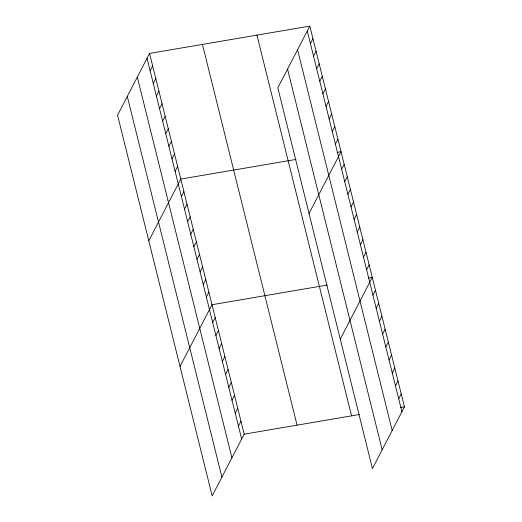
<?xml version="1.0" encoding="UTF-8"?>
<svg xmlns="http://www.w3.org/2000/svg" width="522" height="522" viewBox="0 0 522 522"><rect width="100%" height="100%" fill="white"/><g stroke="black" fill="none" stroke-linecap="round" stroke-linejoin="round"><path stroke-width="0.78" d="M149.56 53.427L117.561 115.16L212.18 495.9L244.179 434.167L149.56 53.427L309.82 26.1L404.439 406.84L372.44 468.573L277.821 87.833L309.82 26.1M150.147 70.875L152.678 65.994M153.272 83.442L155.804 78.554M156.391 96.002L158.923 91.122M159.517 108.569L162.048 103.689M162.636 121.137L165.167 116.249M165.761 133.697L168.293 128.817M168.887 146.264L171.412 141.377M172.006 158.825L174.537 153.944M175.131 171.392L177.663 166.505M148.783 240.805L180.782 179.072L295.935 159.438M181.375 196.52L183.907 191.639M184.494 209.087L187.026 204.2M187.62 221.648L190.152 216.767M190.739 234.215L193.27 229.328M193.864 246.775L196.396 241.895M196.983 259.343L199.515 254.462M310.414 43.548L312.946 38.667M200.109 271.91L202.64 267.023M313.533 56.115L316.064 51.228M203.228 284.47L205.759 279.59M316.658 68.676L319.19 63.795M206.353 297.038L208.885 292.15M319.777 81.243L322.309 76.356M180.005 366.451L212.004 304.717L327.157 285.084M322.903 93.803L325.434 88.923M212.689 322.544L215.221 317.663M326.022 106.371L328.553 101.49M215.912 335.489L218.437 330.609M329.147 118.938L331.679 114.05M219.129 348.435L221.661 343.554M332.266 131.498L334.798 126.618M222.346 361.381L224.878 356.5M335.392 144.065L337.923 139.178M225.563 374.326L228.094 369.446M309.05 213.478L341.042 151.745L337.16 152.411M341.636 169.193L344.168 164.313M228.78 387.272L231.311 382.391M344.761 181.76L347.293 176.873M231.996 400.217L234.528 395.337M347.88 194.321L350.412 189.44M235.213 413.163L237.745 408.282M351.006 206.888L353.538 202.001M238.43 426.109L240.962 421.221M354.125 219.449L356.656 214.568M357.25 232.016L359.782 227.129M360.369 244.577L362.901 239.696M363.495 257.144L366.026 252.263M366.614 269.711L369.145 264.824M340.272 339.117L372.271 277.391L368.382 278.05M372.956 295.217L375.488 290.336M376.173 308.163L378.704 303.282M379.39 321.108L381.921 316.228M382.606 334.054L385.138 329.173M385.823 346.999L388.355 342.119M389.04 359.945L391.572 355.064M392.257 372.891L394.789 368.003M395.474 385.836L398.005 380.949M398.691 398.782L401.222 393.895M244.179 434.167L359.332 414.533M400.55 407.506L404.439 406.84M307.288 30.981L401.907 411.727M297.566 49.74L392.185 430.487M287.55 69.074L382.169 449.814M256.935 35.118L351.554 415.858M202.445 44.409L297.064 425.149M147.028 58.314L241.647 439.054M137.306 77.073L231.925 457.814M127.283 96.4L221.902 477.141"/></g></svg>
